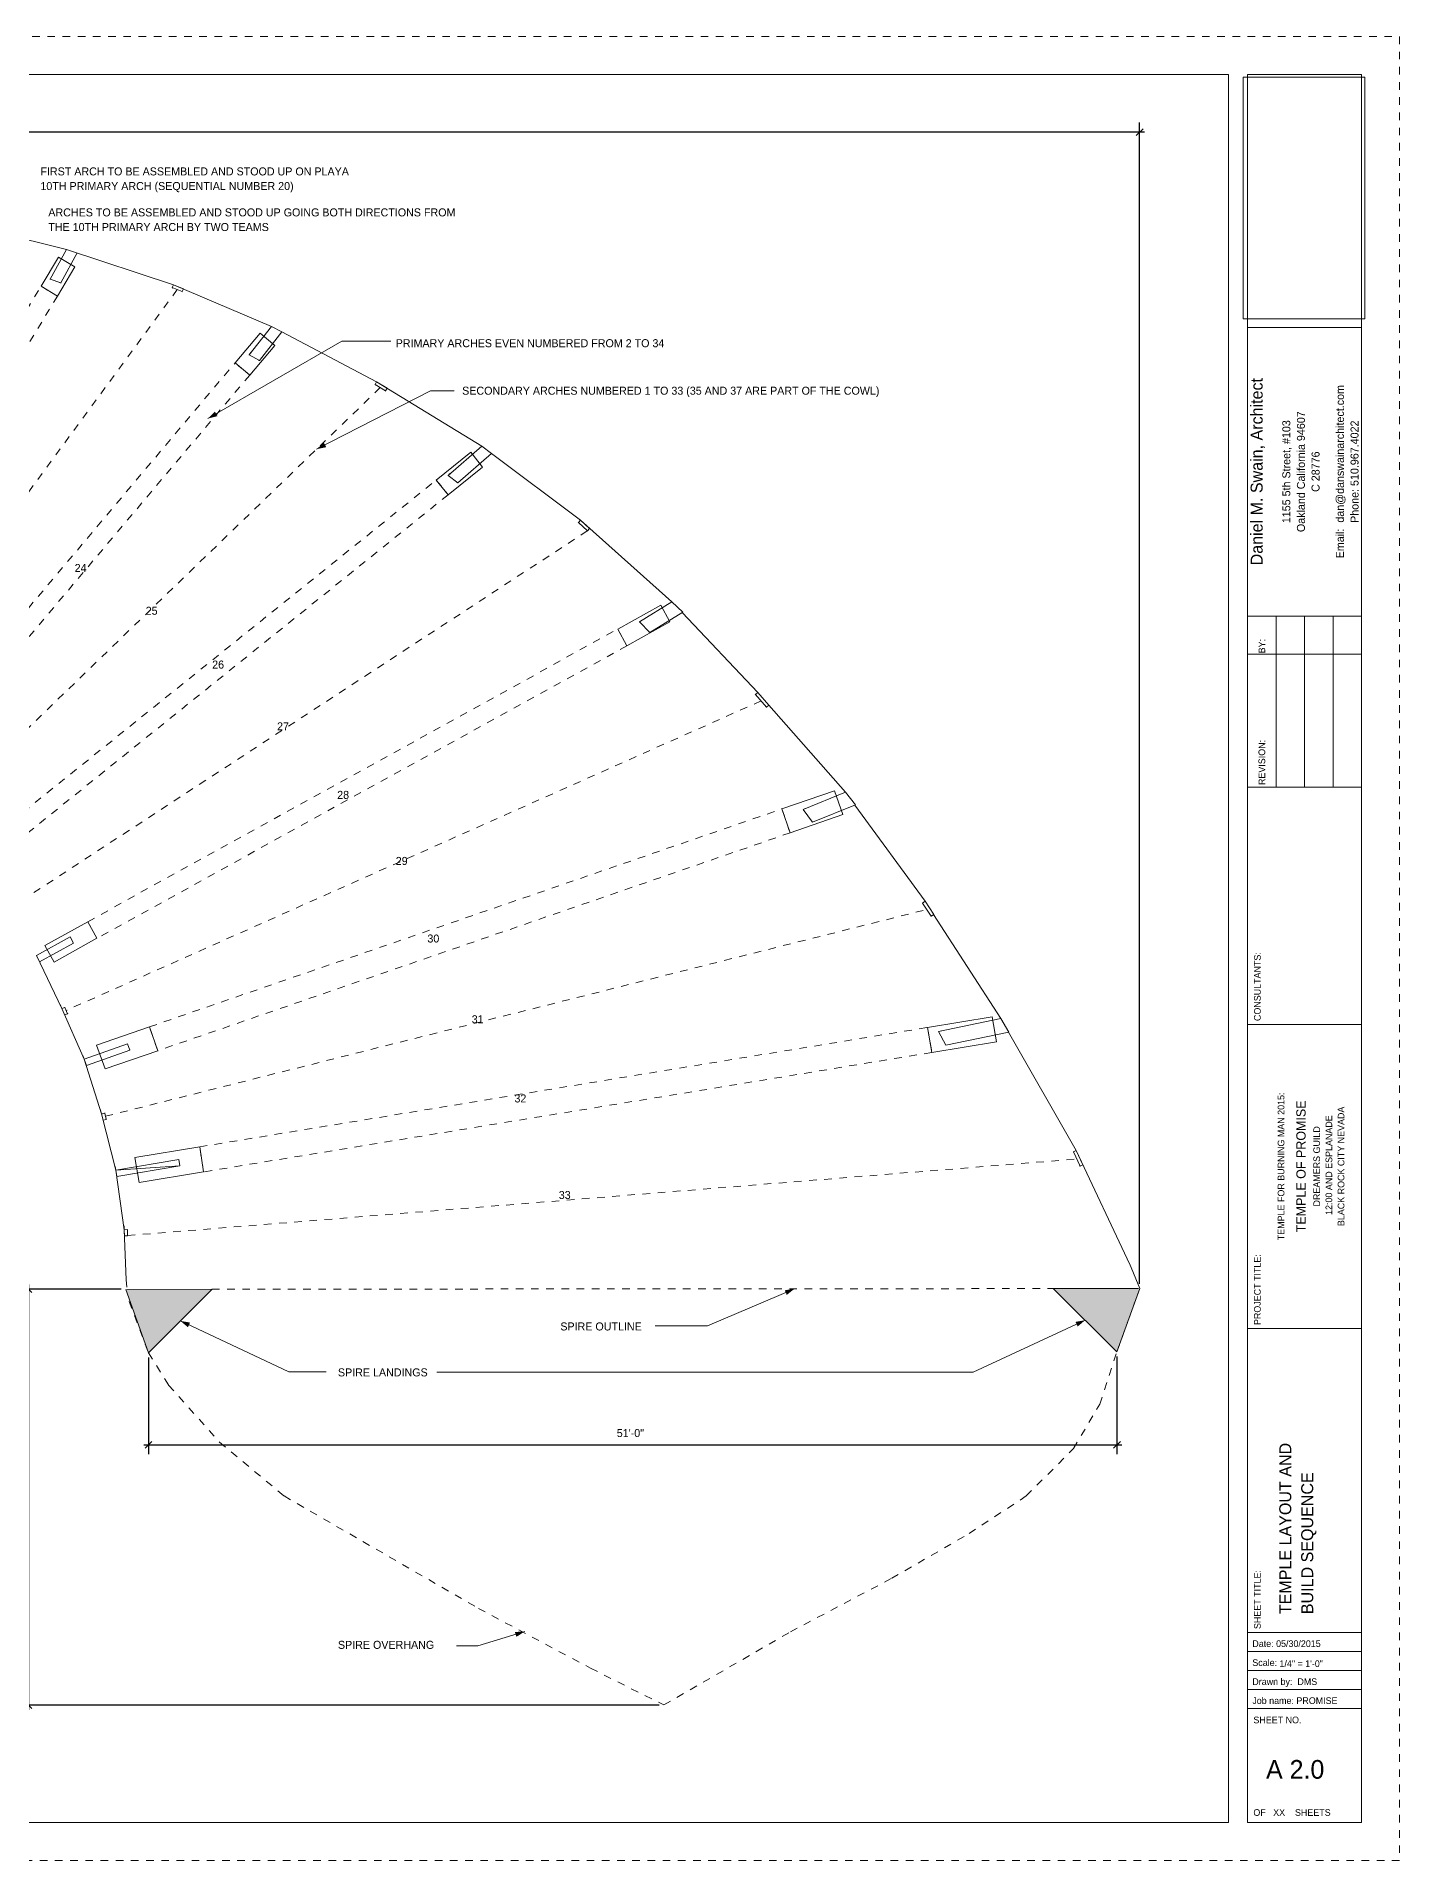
# Model space of a CAD drawing. Header units: inches. Extents: x -92.2 to -56.2, y -5886.5 to -5862.5.
# Drawn here: x -74.13 to -56.18, y -5886.48 to -5862.48 of the extents above; entities that cross this region are included whole.
import ezdxf

# ---------------------------------------------------------------- set-up
doc = ezdxf.new("R2010")
doc.units = ezdxf.units.IN
doc.header["$LTSCALE"] = 0.2
doc.header["$MEASUREMENT"] = 0
doc.header["$PDMODE"] = 1
doc.header["$PDSIZE"] = -2
for name, pattern in [('STYLE_01', [0.41664, 0.20828, -0.20836]), ('STYLE_02', [0.694425, 0.48607, -0.208355]), ('STYLE_06', [1.04164, 0.625, -0.20828, 0.06943, -0.13893]), ('STYLE_11', [0.46875, 0.3125, -0.15625])]:
    doc.linetypes.add(name, pattern=pattern)
doc.layers.get('0').update_dxf_attribs({"lineweight": 0})
doc.layers.add('Dimension', color=7, linetype='Continuous', lineweight=0)
doc.layers.add('None', color=7, linetype='Continuous', lineweight=0)
doc.styles.add('Tw Cen MT', font='Tw Cen MT')
doc.styles.add('Tw Cen MT (bold)', font='Tw Cen MT')
doc.dimstyles.new('Arch', dxfattribs={"dimtxt": 0.105306, "dimasz": 0.088379, "dimexe": 0.125, "dimexo": 0.0625, "dimgap": 0.0625, "dimtad": 1, "dimdec": 3, "dimzin": 15, "dimdsep": 46, "dimlunit": 4, "dimtxsty": 'Tw Cen MT', "dimblk": 'VW_SLASH', "dimcen": 0, "dimdle": 0.0625, "dimazin": 0, "dimtfac": 1, "dimtdec": 3, "dimtix": 1, "dimtmove": 0, "dimatfit": 0, "dimldrblk": 'VW_FILLEDARROW', "dimfxl": 0, "dimfrac": 2, "dimtolj": 1, "dimtzin": 15, "dimarcsym": 0})
picture_1 = doc.add_image_def('image1.jpg', size_in_pixel=(2931, 1478))

# ---------------------------------------------------------------- blocks, each defined once
blk = doc.blocks.new('Group')
at = {"layer": 'None', "color": 250, "linetype": 'Continuous', "lineweight": 0}
for p, q in [((-445.8, 852.1), (-505, 866.7)), ((-445.8, 852.1), (-456.1, 833.3)), ((-439, 849.9), (-449.4, 831)), ((-445.8, 852.1), (-445.9, 852)), ((-378.1, 829.8), (-445.8, 852.1)), ((-456.1, 833.3), (-456.2, 833.2)), ((-455.3, 834.9), (-456.1, 833.3)), ((-449.4, 831), (-456.1, 833.3)), ((-449.4, 831), (-450.1, 831.1)), ((-449.5, 830.8), (-449.4, 831)), ((-378.1, 829.8), (-383.1, 831.3)), ((-378.1, 829.8), (-378.9, 828)), ((-378.1, 829.8), (-378.2, 829.7)), ((-316.2, 803.5), (-378.1, 829.8)), ((-378.1, 829.8), (-371.9, 827.2)), ((-378.9, 828), (-379, 827.8)), ((-378.6, 827.6), (-378.9, 828)), ((-372.7, 825.4), (-378.9, 828)), ((-372.8, 825.2), (-372.7, 825.4)), ((-371.9, 827.2), (-372.7, 825.4)), ((-316.2, 803.5), (-330.4, 785.5)), ((-309.6, 800), (-323.9, 781.9)), ((-316.2, 803.5), (-316.3, 803.3)), ((-316.2, 803.5), (-309.6, 800)), ((-249.8, 768.5), (-309.6, 800)), ((-330.4, 785.5), (-330.5, 785.4)), ((-329.3, 786.9), (-330.4, 785.5)), ((-323.9, 781.9), (-330.4, 785.5)), ((-323.9, 781.9), (-324.6, 782.1)), ((-323.9, 781.8), (-323.9, 781.9)), ((-250.8, 766.8), (-251, 766.7)), ((-249.8, 768.5), (-250.8, 766.8)), ((-250.6, 766.4), (-250.8, 766.8)), ((-244.2, 762.8), (-250.8, 766.8)), ((-249.8, 768.5), (-249.9, 768.4)), ((-183.4, 727.9), (-249.8, 768.5)), ((-249.8, 768.5), (-243.1, 764.5)), ((-244.4, 762.6), (-244.2, 762.8)), ((-243.1, 764.5), (-244.2, 762.8)), ((-183.4, 727.9), (-204.6, 709.4)), ((-183.4, 727.9), (-183.6, 727.7)), ((-183.4, 727.9), (-177.2, 723.2)), ((-177.2, 723.2), (-198.5, 704.6)), ((-120.9, 681), (-177.2, 723.2)), ((-204.6, 709.4), (-204.7, 709.4)), ((-203.5, 710.5), (-204.6, 709.4)), ((-198.5, 704.6), (-204.6, 709.4)), ((-198.5, 704.6), (-199, 704.9)), ((-198.6, 704.6), (-198.5, 704.6)), ((-120.9, 681), (-122.3, 679.6)), ((-120.9, 681), (-121.1, 680.9)), ((-63.2, 629.6), (-120.9, 681)), ((-120.9, 681), (-115.2, 675.9)), ((-122.3, 679.6), (-122.5, 679.4)), ((-122.1, 679.1), (-122.3, 679.6)), ((-116.5, 674.4), (-122.3, 679.6)), ((-116.7, 674.3), (-116.5, 674.4)), ((-115.2, 675.9), (-116.5, 674.4)), ((-63.2, 629.6), (-83.7, 616.9)), ((-56.4, 622.9), (-77.2, 610.1)), ((-63.2, 629.6), (-63.4, 629.5)), ((-63.2, 629.6), (-56.4, 622.9)), ((-8.9, 572.2), (-56.7, 622.7)), ((-83.7, 616.9), (-83.8, 616.9)), ((-82.7, 617.6), (-83.7, 616.9)), ((-77.2, 610.1), (-83.7, 616.9)), ((-77.2, 610.1), (-77.7, 610.4)), ((-77.3, 610), (-77.2, 610.1)), ((-10.4, 570.9), (-10.6, 570.8)), ((-8.9, 572.2), (-10.4, 570.9)), ((-3.4, 563), (-10.4, 570.9)), ((-10.2, 570.4), (-10.4, 570.9)), ((-8.9, 572.2), (-9.1, 572.1)), ((-8.9, 572.2), (-9.1, 572.1)), ((-8.9, 572.2), (-1.9, 564.3)), ((-3.6, 562.9), (-3.4, 563)), ((-1.9, 564.3), (-3.4, 563)), ((46.5, 509.2), (-1.9, 564.3)), ((46.5, 509.2), (19.7, 498.4)), ((46.5, 509.2), (46.4, 509.1)), ((46.5, 509.2), (52.8, 501.3)), ((20.9, 498.9), (19.7, 498.4)), ((25.7, 490.4), (19.7, 498.4)), ((19.7, 498.4), (19.7, 498.4)), ((52.8, 501.3), (25.7, 490.4)), ((96.8, 440.4), (52.4, 501.1)), ((25.7, 490.4), (25.3, 490.8)), ((25.6, 490.3), (25.7, 490.4)), ((95.2, 439.3), (95, 439.3)), ((96.8, 440.4), (95.2, 439.3)), ((100.6, 431), (95.2, 439.3)), ((95.2, 438.9), (95.2, 439.3)), ((96.8, 440.4), (96.6, 440.4)), ((96.8, 440.4), (96.6, 440.3)), ((96.8, 440.4), (102.3, 432.1)), ((100.4, 431), (100.6, 431)), ((102.3, 432.1), (100.6, 431)), ((144.7, 366.3), (102.2, 432.1)), ((-443.5, 417.9), (-464.8, 406.1)), ((-443.5, 417.9), (-445, 417)), ((-443.4, 417.9), (-443.5, 417.9)), ((-441.4, 413.9), (-443.5, 417.9)), ((-464.6, 406.2), (-464.8, 406.1)), ((-464.8, 406.1), (-448.7, 372.6)), ((-462.8, 402.2), (-464.8, 406.1)), ((-441.4, 413.9), (-462.8, 402.2)), ((-441.4, 413.9), (-441.5, 414.3)), ((-441.3, 414), (-441.4, 413.9)), ((-448.7, 372.6), (-449.7, 375.2)), ((-446.8, 373.4), (-448.7, 372.6)), ((-448.4, 372.7), (-448.7, 372.6)), ((-434.6, 340.7), (-448.7, 372.6)), ((-448.5, 372.6), (-448.7, 372.6)), ((-445.1, 369.4), (-446.9, 368.6)), ((-446.7, 373.5), (-446.8, 373.4)), ((-445.1, 369.4), (-446.8, 373.4)), ((-445, 369.8), (-445.1, 369.4)), ((-444.9, 369.5), (-445.1, 369.4)), ((144.7, 366.3), (105.3, 358.2)), ((107.1, 358.5), (105.3, 358.2)), ((109.8, 349.6), (105.3, 358.2)), ((149.6, 357.8), (109.8, 349.6)), ((144.7, 366.3), (144.5, 366.3)), ((144.7, 366.3), (149.6, 357.8)), ((192.3, 282.9), (149.5, 357.8)), ((-407.2, 350.3), (-434.6, 340.7)), ((-405.7, 346.3), (-433.2, 336.7)), ((-407.2, 350.4), (-407.2, 350.3)), ((-405.7, 346.3), (-407.2, 350.3)), ((-405.7, 346.3), (-405.8, 346.7)), ((-405.7, 346.4), (-405.7, 346.3)), ((109.8, 349.6), (109.8, 349.6)), ((-434.6, 340.7), (-435.5, 343)), ((-434.6, 340.7), (-423.6, 306.1)), ((-434.5, 340.7), (-434.6, 340.7)), ((-433.2, 336.7), (-434.6, 340.7)), ((-423.6, 306.1), (-424.2, 308.6)), ((-421.6, 306.6), (-423.6, 306.1)), ((-423.4, 306.2), (-423.6, 306.1)), ((-423.3, 306.2), (-423.6, 306.1)), ((-423.6, 306.1), (-414.6, 270.5)), ((-422.5, 302.1), (-423.6, 306.1)), ((-420.6, 302.6), (-422.5, 302.1)), ((-422.4, 302.1), (-422.5, 302.1)), ((-421.5, 306.7), (-421.6, 306.6)), ((-420.6, 302.6), (-421.6, 306.6)), ((-420.5, 302.9), (-420.6, 302.6)), ((-420.4, 302.6), (-420.6, 302.6)), ((-414.6, 270.5), (-374.8, 277.2)), ((-374.2, 273.3), (-374.8, 277.2)), ((-374.8, 277.2), (-374.8, 277.2)), ((190.5, 282.1), (190.4, 282.1)), ((192.3, 282.9), (190.5, 282.1)), ((194.7, 273.1), (190.5, 282.1)), ((192.3, 282.9), (192.1, 282.9)), ((192.3, 282.9), (192.2, 282.9)), ((226.2, 210.9), (192.3, 282.9)), ((192.3, 282.9), (196.5, 273.9)), ((-414.6, 270.5), (-415, 272.9)), ((-374.2, 273.3), (-414.6, 270.5)), ((-414.6, 270.5), (-409.3, 232.9)), ((-414, 266.6), (-414.6, 270.5)), ((-374.2, 273.3), (-414, 266.6)), ((-413.8, 266.6), (-414, 266.6)), ((-374.2, 273.3), (-374.2, 273.6)), ((-374.2, 273.3), (-374.2, 273.3)), ((194.7, 273.1), (194.4, 273.5)), ((194.6, 273.1), (194.7, 273.1)), ((196.5, 273.9), (194.7, 273.1)), ((-409.3, 232.9), (-409.4, 235.4)), ((-409.3, 232.9), (-407.3, 233)), ((-408, 201.4), (-409.3, 232.9)), ((-409.1, 229), (-409.3, 232.9)), ((-407.1, 229.1), (-407.3, 233)), ((-407.2, 233), (-407.3, 233)), ((-407.1, 229.1), (-409.1, 229)), ((-409.1, 229), (-409.1, 229)), ((-407.1, 229.3), (-407.1, 229.1)), ((-407.1, 229.1), (-407.1, 229.1))]:
    blk.add_line(p, q, dxfattribs=at)
blk = doc.blocks.new('Group-1')
at = {"layer": 'None', "linetype": 'Continuous', "lineweight": 0}
for points in [[(232.4, 195.8), (218, 155.8), (177.8, 195.8), (231.7, 195.8)], [(-408.3, 195.3), (-393.9, 155.3), (-353.7, 195.4), (-407.6, 195.3)]]:
    blk.add_hatch(color=8, dxfattribs=at).paths.add_polyline_path(points)
at = {"layer": 'None', "color": 250, "linetype": 'STYLE_06', "lineweight": 0}
for p, q in [((-375.8, 826.7), (-581.5, 546.6)), ((-247.5, 764.8), (-525.5, 496.1)), ((-116.7, 674.3), (-480.4, 436.7)), ((-6.9, 566.9), (-446, 371.4)), ((-421.1, 304.6), (97.9, 435.2)), ((-407.1, 229.3), (192.6, 277.6)), ((-408, 201.4), (-407.6, 195.3))]:
    blk.add_line(p, q, dxfattribs=at)
at = {"layer": 'None', "color": 250, "linetype": 'Continuous', "lineweight": 0}
for p, q in [((225.9, 211.7), (232.4, 195.8)), ((-40.7, 172.2), (14.3, 195.7)), ((-73.7, 172.2), (-40.7, 172.2))]:
    blk.add_line(p, q, dxfattribs=at)
at = {"layer": 'None', "color": 7, "linetype": 'STYLE_02', "lineweight": 0}
blk.add_line((-353.8, 195.4), (231.7, 195.8), dxfattribs=at)
blk.add_lwpolyline([(-406.1, 187.7), (-393.9, 155.3), (-381.2, 134.8), (-349, 98.8), (-308.3, 64.8), (-185.4, -6.2), (-114.6, -44), (-68.3, -67.2), (11.7, -21), (75.7, 12.8), (124.7, 41.1), (160.7, 64.8), (190.5, 94.7), (207.1, 122.7), (218, 155.8), (232.4, 195.8)], dxfattribs=at)
at = {"layer": 'None', "color": 3, "linetype": 'Continuous', "lineweight": 0}
for points in [[(232.4, 195.8), (218, 155.8), (177.8, 195.8), (231.7, 195.8)], [(-408.3, 195.3), (-393.9, 155.3), (-353.7, 195.4), (-407.6, 195.3)]]:
    blk.add_lwpolyline(points, dxfattribs=at)
at = {"layer": 'None', "color": 250, "lineweight": 0}
blk.add_solid([(14.3, 195.7), (9.4, 191.8), (8.1, 194.7)], dxfattribs=at)
at = {"layer": 'None', "color": 17}
blk.add_blockref('Group', (0, 0), dxfattribs=at)
at = {"layer": 'None', "color": 250, "attachment_point": 1, "line_spacing_factor": 1.03619, "style": 'Tw Cen MT'}
for s, insert, char_height in [('24', (-440.6, 653.4), 5.05), ('25', (-395.7, 626.4), 5.05), ('26', (-353.7, 592.4), 5.05), ('27', (-312.7, 553.4), 5.05), ('28', (-274.7, 510.1), 5.05), ('29', (-237.7, 468.4), 5.05), ('30', (-217.7, 419.4), 5.05), ('31', (-189.7, 368.4), 5.05), ('32', (-162.7, 318.4), 5.05), ('33', (-134.7, 257.4), 5.05), ('SPIRE OUTLINE', (-133.7, 174.4), 5.055)]:
    blk.add_mtext(s, dxfattribs=dict(at, insert=insert, char_height=char_height))
blk = doc.blocks.new('*D6')
at = {"layer": 'Defpoints', "color": 0, "lineweight": 0}
for p in [(-74.231, -5878.966), (-72.95, -5878.966), (-65.868, -5884.436)]:
    blk.add_point(p, dxfattribs=at)
at = {"layer": 'Dimension', "color": 0, "linetype": 'Continuous', "lineweight": -2}
for p, q in [((-73.012, -5878.966), (-74.356, -5878.966)), ((-74.231, -5878.904), (-74.231, -5878.966)), ((-74.231, -5878.966), (-74.231, -5884.436)), ((-65.931, -5884.436), (-74.356, -5884.436)), ((-74.231, -5884.436), (-74.231, -5884.498))]:
    blk.add_line(p, q, dxfattribs=at)
at = {"layer": 'Dimension', "color": 7, "linetype": 'Continuous', "lineweight": -2}
for p, q in [((-74.187, -5879.01), (-74.275, -5878.922)), ((-74.275, -5884.392), (-74.187, -5884.48))]:
    blk.add_line(p, q, dxfattribs=at)
at = {"color": 0, "linetype": 'Continuous', "lineweight": -2}
blk.add_wipeout([(-74.293, -5881.912), (-74.293, -5881.49), (-74.485, -5881.49), (-74.485, -5881.912)], dxfattribs=at).dxf.layer = 'Dimension'
at = {"layer": 'Dimension', "color": 0, "insert": (-74.437, -5881.912), "char_height": 0.1053, "attachment_point": 1, "rotation": 90, "line_spacing_factor": 1.096441, "style": 'Tw Cen MT'}
blk.add_mtext('22\'-0"', dxfattribs=at)
blk = doc.blocks.new('VW_FILLEDARROW')
at = {"color": 0, "lineweight": -2}
blk.add_solid([(0, 0), (-1.41, -0.38), (-1.41, 0.38)], dxfattribs=at)
blk = doc.blocks.new('VW_SLASH')
at = {"color": 0, "linetype": 'ByBlock', "lineweight": -2}
blk.add_line((0, 0), (-1, 0), dxfattribs=at)
at = {"color": 7, "linetype": 'ByBlock', "lineweight": -2}
blk.add_line((-0.5, -0.5), (0.5, 0.5), dxfattribs=at)
blk = doc.blocks.new('*D7')
at = {"layer": 'Defpoints', "color": 0, "lineweight": 0}
for p in [(-72.65, -5879.8), (-59.902, -5879.79), (-72.65, -5881.011)]:
    blk.add_point(p, dxfattribs=at)
at = {"layer": 'Dimension', "color": 0, "linetype": 'Continuous', "lineweight": -2}
for p, q in [((-72.65, -5879.862), (-72.65, -5881.136)), ((-59.902, -5879.852), (-59.902, -5881.136)), ((-72.712, -5881.011), (-72.65, -5881.011)), ((-72.65, -5881.011), (-59.902, -5881.011)), ((-59.902, -5881.011), (-59.839, -5881.011))]:
    blk.add_line(p, q, dxfattribs=at)
at = {"layer": 'Dimension', "color": 7, "linetype": 'Continuous', "lineweight": -2}
for p, q in [((-72.606, -5880.967), (-72.694, -5881.055)), ((-59.946, -5881.055), (-59.858, -5880.967))]:
    blk.add_line(p, q, dxfattribs=at)
at = {"color": 0, "linetype": 'Continuous', "lineweight": -2}
blk.add_wipeout([(-66.487, -5880.948), (-66.065, -5880.948), (-66.065, -5880.757), (-66.487, -5880.757)], dxfattribs=at).dxf.layer = 'Dimension'
at = {"layer": 'Dimension', "color": 0, "insert": (-66.487, -5880.805), "char_height": 0.1053, "attachment_point": 1, "line_spacing_factor": 1.096441, "style": 'Tw Cen MT'}
blk.add_mtext('51\'-0"', dxfattribs=at)
blk = doc.blocks.new('*D8')
at = {"layer": 'Defpoints', "color": 0, "lineweight": 0}
for p in [(-59.604, -5863.74), (-90.114, -5874.254), (-59.604, -5878.955)]:
    blk.add_point(p, dxfattribs=at)
at = {"layer": 'Dimension', "color": 0, "linetype": 'Continuous', "lineweight": -2}
for p, q in [((-90.114, -5874.191), (-90.114, -5863.615)), ((-59.604, -5878.893), (-59.604, -5863.615)), ((-90.114, -5863.74), (-90.176, -5863.74)), ((-59.604, -5863.74), (-90.114, -5863.74)), ((-59.541, -5863.74), (-59.604, -5863.74))]:
    blk.add_line(p, q, dxfattribs=at)
at = {"layer": 'Dimension', "color": 7, "linetype": 'Continuous', "lineweight": -2}
for p, q in [((-90.07, -5863.696), (-90.158, -5863.784)), ((-59.648, -5863.784), (-59.559, -5863.696))]:
    blk.add_line(p, q, dxfattribs=at)
at = {"color": 0, "linetype": 'Continuous', "lineweight": -2}
blk.add_wipeout([(-75.115, -5863.678), (-74.602, -5863.678), (-74.602, -5863.486), (-75.115, -5863.486)], dxfattribs=at).dxf.layer = 'Dimension'
at = {"layer": 'Dimension', "color": 0, "insert": (-75.115, -5863.534), "char_height": 0.1053, "attachment_point": 1, "line_spacing_factor": 1.096441, "style": 'Tw Cen MT'}
blk.add_mtext('122\'-0"', dxfattribs=at)
blk = doc.blocks.new('Group-12')
at = {"layer": 'None', "color": 250, "linetype": 'Continuous', "lineweight": 0}
for points in [[(-461.8, 828.9), (-450.7, 847.2), (-440.4, 841), (-451.5, 822.6)], [(-616.1, 573.6), (-605, 592), (-594.7, 585.8), (-605.8, 567.4)]]:
    blk.add_lwpolyline(points, close=True, dxfattribs=at)
at = {"layer": 'None', "color": 250, "linetype": 'STYLE_01', "lineweight": 0}
blk.add_lwpolyline([(-605, 592), (-461.8, 828.9), (-451.5, 822.6), (-594.7, 585.8)], close=True, dxfattribs=at)
blk = doc.blocks.new('Group-13')
at = {"layer": 'None', "color": 250, "linetype": 'Continuous', "lineweight": 0}
for points in [[(-339.2, 780.5), (-323.4, 799.2), (-314.2, 791.4), (-330, 772.7)], [(-553.4, 526.5), (-537.7, 545.2), (-528.5, 537.4), (-544.3, 518.7)]]:
    blk.add_lwpolyline(points, close=True, dxfattribs=at)
at = {"layer": 'None', "color": 250, "linetype": 'STYLE_01', "lineweight": 0}
blk.add_lwpolyline([(-537.9, 544.8), (-339.2, 780.5), (-330, 772.7), (-528.8, 537.1)], close=True, dxfattribs=at)
blk = doc.blocks.new('Group-14')
at = {"layer": 'None', "color": 250, "linetype": 'Continuous', "lineweight": 0}
for points in [[(-212.1, 706.4), (-190.3, 724), (-182.8, 714.6), (-204.6, 697.1)], [(-502.4, 473.1), (-480.6, 490.7), (-473.1, 481.3), (-494.9, 463.8)]]:
    blk.add_lwpolyline(points, close=True, dxfattribs=at)
at = {"layer": 'None', "color": 250, "linetype": 'STYLE_01', "lineweight": 0}
blk.add_lwpolyline([(-480.6, 490.7), (-212.1, 706.4), (-204.6, 697.1), (-473.1, 481.3)], close=True, dxfattribs=at)
blk = doc.blocks.new('Group-15')
at = {"layer": 'None', "color": 250, "linetype": 'Continuous', "lineweight": 0}
for points in [[(-97.4, 612.3), (-70.3, 627.3), (-64.5, 616.8), (-91.6, 601.8)], [(-459.4, 412.5), (-432.3, 427.5), (-426.5, 417), (-453.6, 402)]]:
    blk.add_lwpolyline(points, close=True, dxfattribs=at)
at = {"layer": 'None', "color": 250, "linetype": 'STYLE_01', "lineweight": 0}
blk.add_lwpolyline([(-432.3, 427.5), (-97.4, 612.3), (-91.6, 601.8), (-426.5, 417)], close=True, dxfattribs=at)
blk = doc.blocks.new('Group-16')
at = {"layer": 'None', "color": 250, "linetype": 'Continuous', "lineweight": 0}
for points in [[(6.3, 498.7), (39.6, 510.2), (44.8, 495.1), (11.5, 483.6)], [(-426.7, 349.6), (-393.3, 361.1), (-388.1, 346), (-421.4, 334.5)]]:
    blk.add_lwpolyline(points, close=True, dxfattribs=at)
at = {"layer": 'None', "color": 250, "linetype": 'STYLE_01', "lineweight": 0}
blk.add_lwpolyline([(-393.3, 361.1), (6.3, 498.7), (11.5, 483.6), (-388.1, 346)], close=True, dxfattribs=at)
blk = doc.blocks.new('Group-17')
at = {"layer": 'None', "color": 250, "linetype": 'STYLE_01', "lineweight": 0}
blk.add_lwpolyline([(-361.6, 285.3), (98.4, 360.7), (101, 344.9), (-359.1, 269.5)], close=True, dxfattribs=at)
at = {"layer": 'None', "color": 250, "linetype": 'Continuous', "lineweight": 0}
for points in [[(98.4, 360.7), (139.2, 367.4), (141.8, 351.6), (101, 344.9)], [(-402.5, 278.6), (-361.6, 285.3), (-359.1, 269.5), (-399.9, 262.8)]]:
    blk.add_lwpolyline(points, close=True, dxfattribs=at)
blk = doc.blocks.new('Group-18')
at = {"layer": 'None', "color": 6, "linetype": 'Continuous', "lineweight": 0}
for p, q in [((7.762, 16.726), (6.262, 16.726)), ((6.262, 12.928), (7.762, 12.928)), ((6.262, 10.678), (7.762, 10.678))]:
    blk.add_line(p, q, dxfattribs=at)
at = {"layer": 'None', "color": 5, "linetype": 'Continuous', "lineweight": 0}
for p, q in [((6.637, 12.928), (6.637, 10.678)), ((7.012, 12.928), (7.012, 10.678)), ((7.387, 12.928), (7.387, 10.678)), ((7.762, 12.928), (7.762, 10.678)), ((6.262, 12.428), (7.762, 12.428)), ((6.262, 7.553), (7.762, 7.553)), ((6.262, 3.553), (7.762, 3.553)), ((6.262, -0.697), (7.762, -0.697)), ((6.262, -0.947), (7.762, -0.947)), ((6.262, -1.197), (7.762, -1.197))]:
    blk.add_line(p, q, dxfattribs=at)
at = {"layer": 'None', "color": 2, "linetype": 'STYLE_11', "lineweight": 0}
blk.add_lwpolyline([(-27.738, 20.553), (8.262, 20.553), (8.262, -3.447), (-27.738, -3.447)], close=True, dxfattribs=at)
at = {"layer": 'None', "color": 8, "linetype": 'Continuous', "lineweight": 0}
blk.add_lwpolyline([(-26.738, 20.053), (6.012, 20.053), (6.012, -2.947), (-26.738, -2.947)], close=True, dxfattribs=at)
at = {"layer": 'None', "color": 4, "insert": (7.013, 14.827), "char_height": 0.15796, "width": 3.79806, "attachment_point": 5, "rotation": 90, "line_spacing_factor": 1.096441, "style": 'Tw Cen MT (bold)'}
blk.add_mtext('Daniel M. Swain, Architect\\P{\\H0.4444x;\\l\\P}{\\fTw Cen MT|b0|i0|c0|p0;\\H0.6667x;\\l1155 5th Street, #103\\POakland California 94607\\PC 28776\\P}{\\fTw Cen MT|b0|i0|c0|p0;\\H0.4444x;\\l\\P}{\\fTw Cen MT|b0|i0|c0|p0;\\H0.6667x;\\lEmail:  dan@danswainarchitect.com  \\PPhone: 510.967.4022}', dxfattribs=at)
at = {"layer": 'None', "color": 4, "char_height": 0.0878, "attachment_point": 5, "rotation": 90, "line_spacing_factor": 1.096441, "style": 'Tw Cen MT'}
for s, insert in [('BY:', (6.45, 12.531)), ('REVISION:', (6.45, 11.001))]:
    blk.add_mtext(s, dxfattribs=dict(at, insert=insert))
at = {"layer": 'None', "color": 4, "attachment_point": 1, "line_spacing_factor": 1.096441, "style": 'Tw Cen MT'}
for s, insert, char_height in [('Date: 05/30/2015', (6.324, -0.549), 0.08775), ('Scale:', (6.324, -0.799), 0.0878), ('Drawn by:  DMS', (6.324, -1.049), 0.08775), ('Job name: PROMISE', (6.324, -1.299), 0.08775)]:
    blk.add_mtext(s, dxfattribs=dict(at, insert=insert, char_height=char_height))
at = {"layer": 'None'}
image = blk.add_image(picture_1, insert=(7.807, 16.837), size_in_units=(3.18, 1.604), rotation=90, dxfattribs=at)
image.dxf.flags = 7
at = {"color": 4, "linetype": 'Continuous', "lineweight": 0}
for points in [[(6.338, -1.673), (6.943, -1.673), (6.943, -1.513), (6.338, -1.513)], [(6.338, -2.89), (7.336, -2.89), (7.336, -2.731), (6.338, -2.731)]]:
    blk.add_wipeout(points, dxfattribs=at).dxf.layer = 'None'
at = {"layer": 'None', "color": 8, "linetype": 'Continuous', "lineweight": 0}
blk.add_lwpolyline([(6.262, 20.053), (7.762, 20.053), (7.762, -2.947), (6.262, -2.947)], close=True, dxfattribs=at)
at = {"layer": 'None', "color": 6, "linetype": 'Continuous', "lineweight": 0}
blk.add_lwpolyline([(6.262, -1.447), (7.762, -1.447), (7.762, -2.947), (6.262, -2.947)], close=True, dxfattribs=at)
at = {"layer": 'None', "color": 4, "attachment_point": 1, "line_spacing_factor": 1.096441, "style": 'Tw Cen MT'}
for s, insert, char_height in [('SHEET NO.', (6.338, -1.553), 0.0878), ('OF   XX    SHEETS', (6.338, -2.771), 0.08775)]:
    blk.add_mtext(s, dxfattribs=dict(at, insert=insert, char_height=char_height))
at = {"color": 4, "linetype": 'Continuous', "lineweight": 0}
for points in [[(6.467, 7.599), (6.467, 8.486), (6.307, 8.486), (6.307, 7.599)], [(6.467, 3.599), (6.467, 4.439), (6.307, 4.439), (6.307, 3.599)], [(6.467, -0.401), (6.467, 0.271), (6.307, 0.271), (6.307, -0.401)]]:
    blk.add_wipeout(points, dxfattribs=at).dxf.layer = 'None'
at = {"layer": 'None', "color": 6, "linetype": 'Continuous', "lineweight": 0}
blk.add_line((6.262, -0.447), (7.762, -0.447), dxfattribs=at)
at = {"layer": 'None', "color": 4, "char_height": 0.08775, "attachment_point": 1, "rotation": 90, "line_spacing_factor": 1.096441, "style": 'Tw Cen MT'}
for s, insert in [('CONSULTANTS:', (6.347, 7.599)), ('PROJECT TITLE:', (6.347, 3.599)), ('SHEET TITLE:', (6.347, -0.401))]:
    blk.add_mtext(s, dxfattribs=dict(at, insert=insert))
blk = doc.blocks.new('Group-19')
at = {"layer": 'None', "color": 4}
blk.add_blockref('Group-18', (0, 0), dxfattribs=at)
at = {"layer": 'None', "color": 4, "rotation": 90, "line_spacing_factor": 1.096441}
for s, insert, char_height, attachment_point, style in [('TEMPLE FOR BURNING MAN 2015:\\P', (6.703, 5.687), 0.08775, 5, 'Tw Cen MT'), ('TEMPLE OF PROMISE{\\fTw Cen MT|b0|i0|c0|p0;\\H0.7143x;\\l\\PDREAMERS GUILD\\P 12:00 AND ESPLANADE\\PBLACK ROCK CITY NEVADA }', (6.903, 5.687), 0.12286, 2, 'Tw Cen MT (bold)')]:
    blk.add_mtext(s, dxfattribs=dict(at, insert=insert, char_height=char_height, attachment_point=attachment_point, style=style))

msp = doc.modelspace()

# ---------------------------------------------------------------- linework, layer by layer
at = {"layer": 'None', "color": 250, "linetype": 'Continuous', "lineweight": 0}
for p, q in [((-70.105755, -5866.490055), (-71.870406, -5867.508876)), ((-69.459922, -5866.490055), (-70.105755, -5866.490055)), ((-68.939089, -5867.146305), (-70.439089, -5867.912326)), ((-68.626589, -5867.146305), (-68.939089, -5867.146305)), ((-70.803672, -5880.052555), (-72.231775, -5879.38191)), ((-61.793255, -5880.054638), (-60.320706, -5879.372487)), ((-70.314089, -5880.052555), (-70.803672, -5880.052555)), ((-68.855755, -5880.054638), (-61.793255, -5880.054638)), ((-68.314089, -5883.658032), (-67.699505, -5883.468562)), ((-68.595339, -5883.658032), (-68.314089, -5883.658032))]:
    msp.add_line(p, q, dxfattribs=at)
at = {"layer": 'None', "color": 250, "lineweight": 0}
for points in [[(-71.870406, -5867.508876), (-71.777317, -5867.418981), (-71.744841, -5867.477569)], [(-70.439089, -5867.912326), (-70.342919, -5867.825734), (-70.312507, -5867.88542)], [(-72.231775, -5879.38191), (-72.104332, -5879.404381), (-72.132642, -5879.465092)], [(-60.320706, -5879.372487), (-60.41984, -5879.45567), (-60.44815, -5879.394959)], [(-67.699505, -5883.468562), (-67.808037, -5883.539043), (-67.828738, -5883.475334)]]:
    msp.add_solid(points, dxfattribs=at)

# ---------------------------------------------------------------- block references
at = {"layer": 'None', "color": 250, "xscale": 0.02083333333333333, "yscale": 0.02083333333333333, "zscale": 0.02083333333333333}
msp.add_blockref('Group-1', (-64.444549, -5883.035439), dxfattribs=at)

# ---------------------------------------------------------------- texts
at = {"color": 17, "insert": (-57.765659, -5883.240402), "char_height": 0.15795898, "attachment_point": 1, "rotation": 90, "line_spacing_factor": 1.096441, "style": 'Tw Cen MT'}
msp.add_mtext('TEMPLE LAYOUT AND \\PBUILD SEQUENCE', dxfattribs=at)
at = {"color": 17, "attachment_point": 1, "line_spacing_factor": 1.096441, "style": 'Tw Cen MT'}
for s, insert, char_height in [('1/4" = 1\'-0"', (-57.763394, -5883.848133), 0.08775499), ('A 2.0', (-57.939783, -5885.159757), 0.245714)]:
    msp.add_mtext(s, dxfattribs=dict(at, insert=insert, char_height=char_height))
at = {"layer": 'None', "color": 250, "char_height": 0.10530599, "attachment_point": 1, "line_spacing_factor": 1.096441, "style": 'Tw Cen MT'}
for s, insert in [('FIRST ARCH TO BE ASSEMBLED AND STOOD UP ON PLAYA\\P10TH PRIMARY ARCH (SEQUENTIAL NUMBER 20)', (-74.074505, -5864.204749)), ('ARCHES TO BE ASSEMBLED AND STOOD UP GOING BOTH DIRECTIONS FROM\\PTHE 10TH PRIMARY ARCH BY TWO TEAMS', (-73.970339, -5864.744056)), ('PRIMARY ARCHES EVEN NUMBERED FROM 2 TO 34', (-69.397422, -5866.465165)), ('SECONDARY ARCHES NUMBERED 1 TO 33 (35 AND 37 ARE PART OF THE COWL)', (-68.522422, -5867.090165)), ('SPIRE LANDINGS', (-70.157839, -5880.006832)), ('SPIRE OVERHANG', (-70.157839, -5883.591476))]:
    msp.add_mtext(s, dxfattribs=dict(at, insert=insert))

# ---------------------------------------------------------------- next in the draw order: dimensions: what is measured, and where the dimension line sits
at = {"layer": 'Dimension', "color": 250, "linetype": 'Continuous', "lineweight": 0}
dim = msp.add_linear_dim(base=(-74.230755, -5878.966167), p1=(-65.868436, -5884.435708), p2=(-72.949784, -5878.966167), angle=90, text='22\'-0"', dimstyle='Arch', override={"dimtxt": 0.105306, "dimgap": 0.0625, "dimlfac": 48, "dimpost": '<>', "dimtxsty": 'Tw Cen MT', "dimtmove": 2}, dxfattribs=at)
dim.commit()
dim.dimension.update_dxf_attribs({"geometry": '*D6', "text_midpoint": (-74.230755, -5881.700938)})

# ---------------------------------------------------------------- next in the draw order: dimensions: what is measured, and where the dimension line sits
for base, p1, p2, text, picture, middle in [((-59.603568, -5863.740055), (-90.113753, -5874.253505), (-59.603568, -5878.955244), '122\'-0"', '*D8', (-74.858661, -5863.740055)), ((-72.649764, -5881.010888), (-59.901845, -5879.789601), (-72.649764, -5879.799898), '51\'-0"', '*D7', (-66.275804, -5881.010888))]:
    dim = msp.add_linear_dim(base=base, p1=p1, p2=p2, text=text, dimstyle='Arch', override={"dimtxt": 0.105306, "dimgap": 0.0625, "dimlfac": 48, "dimpost": '<>', "dimtxsty": 'Tw Cen MT', "dimtmove": 2}, dxfattribs=at)
    dim.commit()
    dim.dimension.update_dxf_attribs({"geometry": picture, "text_midpoint": middle})

# ---------------------------------------------------------------- next in the draw order: block references
at = {"layer": 'None', "color": 250, "xscale": 0.02083333333333333, "yscale": 0.02083333333333333, "zscale": 0.02083333333333333}
for name in ['Group-12', 'Group-13', 'Group-14', 'Group-15', 'Group-16', 'Group-17']:
    msp.add_blockref(name, (-64.444549, -5883.035439), dxfattribs=at)

# ---------------------------------------------------------------- next in the draw order: block references
at = {"layer": 'None', "color": 4}
msp.add_blockref('Group-19', (-64.444549, -5883.035439), dxfattribs=at)

doc.saveas('drawing.dxf')
